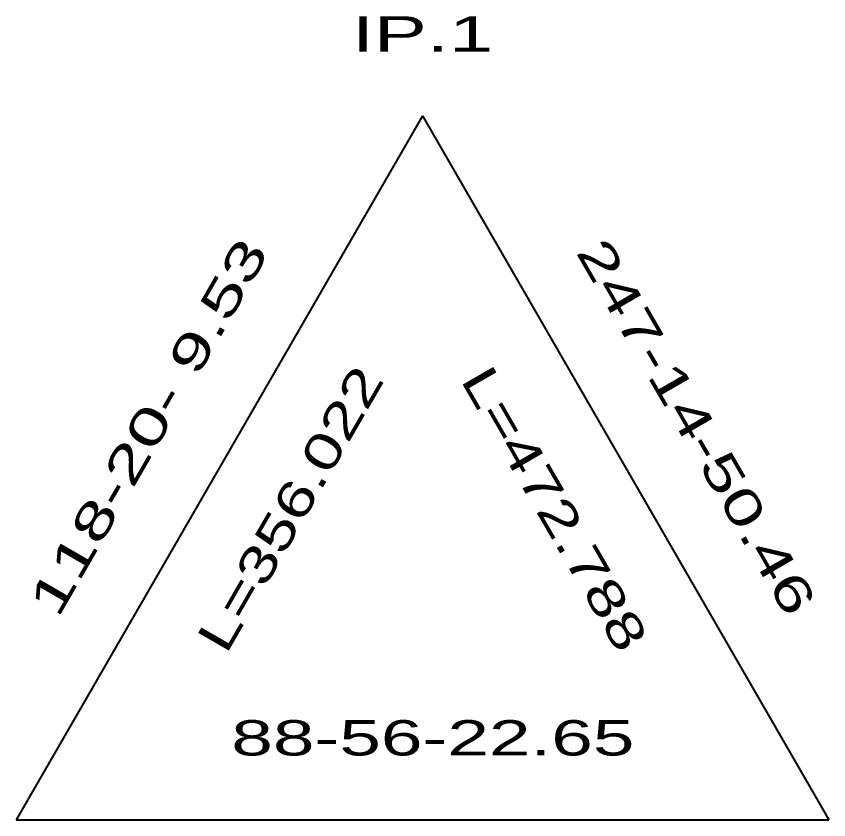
# Model space of a CAD drawing. Header units: millimetres. Extents: x 0 to 841, y 0 to 594.
# Drawn here: x 549.4 to 610.2, y 91.4 to 151.4 of the extents above; entities that cross this region are included whole.
import ezdxf
from ezdxf.enums import TextEntityAlignment as Align

# ---------------------------------------------------------------- set-up
doc = ezdxf.new("R2010")
doc.units = ezdxf.units.MM
doc.header["$LTSCALE"] = 10
for name, color, linetype in [('CA-TABL-LIN2', 1, 'Continuous'), ('CA-TABL-TEX1', 6, 'Continuous'), ('CA-TABL-TEX2', 3, 'Continuous')]:
    doc.layers.add(name, color=color, linetype=linetype)
doc.styles.add('RP2', font='Dotum.ttf')

msp = doc.modelspace()

# ---------------------------------------------------------------- linework, layer by layer
at = {"layer": 'CA-TABL-LIN2', "linetype": 'Continuous'}
for p, q in [((579.797, 144.004), (549.437, 91.418)), ((579.797, 144.004), (610.157, 91.418)), ((549.437, 91.418), (610.157, 91.418))]:
    msp.add_line(p, q, dxfattribs=at)

# ---------------------------------------------------------------- texts
at = {"layer": 'CA-TABL-TEX1', "style": 'RP2', "width": 1.549133}
msp.add_text('IP.1', height=2.64, dxfattribs=at).set_placement((574.517, 148.804), (585.077, 148.804), align=Align.FIT)
at = {"layer": 'CA-TABL-TEX2', "style": 'RP2'}
for s, rotation, width, p, p2 in [('118-20- 9.53', 60, 1.318033, (552.54, 106.393), (568.38, 133.829)), ('247-14-50.46', 300, 1.269777, (591.214, 133.829), (607.054, 106.393)), ('L=356.022', 60, 1.296014, (565.12, 103.703), (577, 124.279)), ('L=472.788', 300, 1.296014, (582.594, 124.279), (594.474, 103.703))]:
    msp.add_text(s, height=2.64, rotation=rotation, dxfattribs=dict(at, width=width)).set_placement(p, p2, align=Align.FIT)
at = {"layer": 'CA-TABL-TEX2', "style": 'RP2', "width": 1.318033}
msp.add_text(' 88-56-22.65', height=2.64, dxfattribs=at).set_placement((563.957, 96.218), (595.637, 96.218), align=Align.FIT)

doc.saveas('drawing.dxf')
